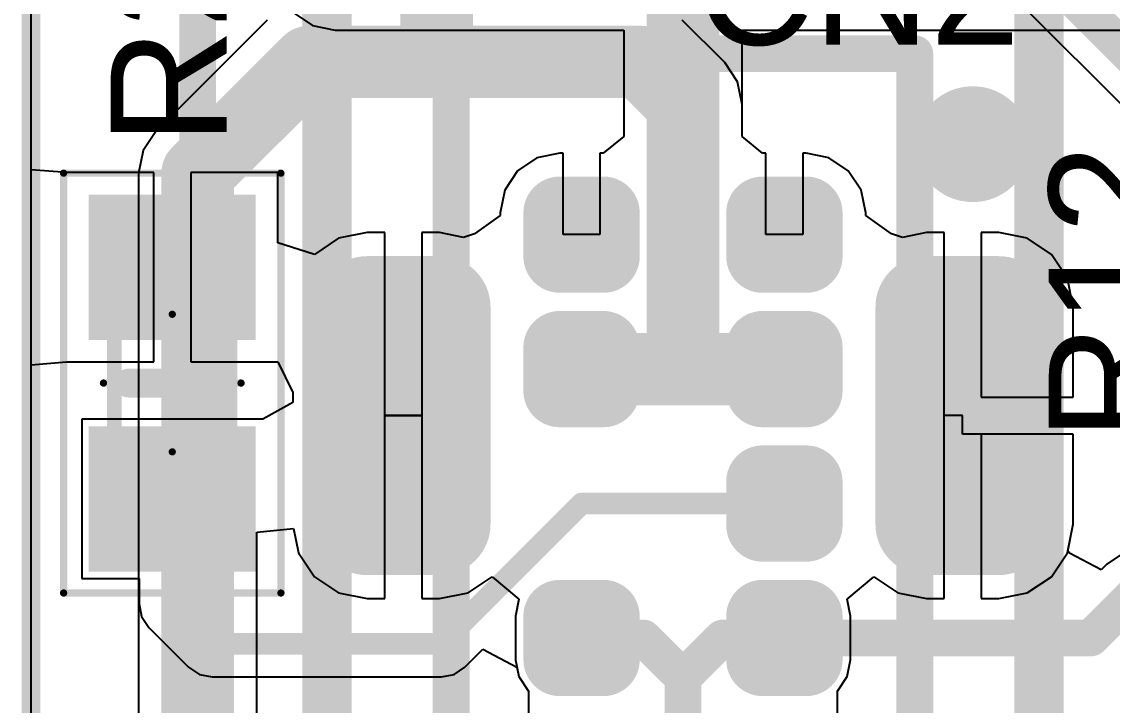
# Model space of a CAD drawing. Header units: inches. Extents: x -2.6 to 46, y -0.6 to 52.9.
# Drawn here: x -0.06 to 7.46, y 22.88 to 27.6 of the extents above; entities that cross this region are included whole.
import ezdxf

# ---------------------------------------------------------------- set-up
doc = ezdxf.new("R2010")
doc.units = ezdxf.units.IN
for name, color, linetype in [('Bottom Layer', 5, 'Continuous'), ('Bottom Solder', 6, 'Continuous'), ('Mechanical 1', 6, 'Continuous'), ('Mechanical 13', 56, 'Continuous'), ('Mechanical 15', 56, 'Continuous'), ('Multi-Layer', 9, 'Continuous'), ('Top Layer', 1, 'Continuous'), ('Top Overlay', 2, 'Continuous'), ('Top Paste', 8, 'Continuous'), ('Top Solder', 216, 'Continuous')]:
    doc.layers.add(name, color=color, linetype=linetype)
doc.styles.add('Arial', font='', dxfattribs={"height": 0.2})
doc.styles.get('Arial').set_extended_font_data('Arial')

msp = doc.modelspace()

# ---------------------------------------------------------------- hatches: boundary and pattern name
at = {"layer": 'Bottom Layer'}
h = msp.add_hatch(color=5, dxfattribs=at)
edge = h.paths.add_edge_path()
edge.add_arc((6.4999997, 26.74999984), 0.3999992, 0, 360)
h = msp.add_hatch(color=5, dxfattribs=at)
edge = h.paths.add_edge_path()
edge.add_arc((3.94999972, 26.27499444), 0.1499997, 0, 90)
edge.add_line((3.94999972, 26.42499414), (3.65000032, 26.42499414))
edge.add_arc((3.65000032, 26.27499444), 0.1499997, 90, 180)
edge.add_line((3.50000062, 26.27499444), (3.50000062, 25.97499504))
edge.add_arc((3.65000032, 25.97499504), 0.1499997, 180, 270)
edge.add_line((3.65000032, 25.82499534), (3.94999972, 25.82499534))
edge.add_arc((3.94999972, 25.97499504), 0.1499997, 270, 360)
edge.add_line((4.099999420000001, 25.97499504), (4.099999420000001, 26.27499444))
h = msp.add_hatch(color=5, dxfattribs=at)
edge = h.paths.add_edge_path()
edge.add_arc((5.0500026, 25.97500266), 0.1499997, 180, 270)
edge.add_line((5.0500026, 25.82500296), (5.350002, 25.82500296))
edge.add_arc((5.350002, 25.97500266), 0.1499997, 270, 360)
edge.add_line((5.5000017, 25.97500266), (5.5000017, 26.27500205999999))
edge.add_arc((5.350002, 26.27500205999999), 0.1499997, 0, 90)
edge.add_line((5.350002, 26.42500175999999), (5.0500026, 26.42500175999999))
edge.add_arc((5.0500026, 26.27500205999999), 0.1499997, 90, 180)
edge.add_line((4.9000029, 26.27500205999999), (4.9000029, 25.97500266))
h = msp.add_hatch(color=5, dxfattribs=at)
edge = h.paths.add_edge_path()
edge.add_arc((2.31999917, 24.12500128), 0.2499995, 180, 270)
edge.add_line((2.31999917, 23.87500178), (2.82000071, 23.87500178))
edge.add_arc((2.82000071, 24.12500128), 0.2499995, 270, 360)
edge.add_line((3.07000021, 24.12500128), (3.07000021, 25.62500336))
edge.add_arc((2.82000071, 25.62500336), 0.2499995, 0, 90)
edge.add_line((2.82000071, 25.87500286), (2.31999917, 25.87500286))
edge.add_arc((2.31999917, 25.62500336), 0.2499995, 90, 180)
edge.add_line((2.06999967, 25.62500336), (2.06999967, 24.12500128))
h = msp.add_hatch(color=5, dxfattribs=at)
edge = h.paths.add_edge_path()
edge.add_arc((6.18000161, 24.12500128), 0.2499995, 180, 270)
edge.add_line((6.18000161, 23.87500178), (6.680003149999999, 23.87500178))
edge.add_arc((6.680003149999999, 24.12500128), 0.2499995, 270, 360)
edge.add_line((6.93000265, 24.12500128), (6.93000265, 25.62500336))
edge.add_arc((6.680003149999999, 25.62500336), 0.2499995, 0, 90)
edge.add_line((6.680003149999999, 25.87500286), (6.18000161, 25.87500286))
edge.add_arc((6.18000161, 25.62500336), 0.2499995, 90, 180)
edge.add_line((5.930002109999999, 25.62500336), (5.930002109999999, 24.12500128))
h = msp.add_hatch(color=5, dxfattribs=at)
edge = h.paths.add_edge_path()
edge.add_arc((3.94999972, 25.34642378), 0.1499997, 0, 90)
edge.add_line((3.94999972, 25.49642348), (3.65000032, 25.49642348))
edge.add_arc((3.65000032, 25.34642378), 0.1499997, 90, 180)
edge.add_line((3.50000062, 25.34642378), (3.50000062, 25.04642438))
edge.add_arc((3.65000032, 25.04642438), 0.1499997, 180, 270)
edge.add_line((3.65000032, 24.89642468), (3.94999972, 24.89642468))
edge.add_arc((3.94999972, 25.04642438), 0.1499997, 270, 360)
edge.add_line((4.099999420000001, 25.04642438), (4.099999420000001, 25.34642378))
h = msp.add_hatch(color=5, dxfattribs=at)
edge = h.paths.add_edge_path()
edge.add_arc((5.0500026, 25.046432), 0.1499997, 180, 270)
edge.add_line((5.0500026, 24.8964323), (5.350002, 24.8964323))
edge.add_arc((5.350002, 25.046432), 0.1499997, 270, 360)
edge.add_line((5.5000017, 25.046432), (5.5000017, 25.3464314))
edge.add_arc((5.350002, 25.3464314), 0.1499997, 0, 90)
edge.add_line((5.350002, 25.4964311), (5.0500026, 25.4964311))
edge.add_arc((5.0500026, 25.3464314), 0.1499997, 90, 180)
edge.add_line((4.9000029, 25.3464314), (4.9000029, 25.046432))
h = msp.add_hatch(color=5, dxfattribs=at)
edge = h.paths.add_edge_path()
edge.add_arc((5.0500026, 24.11786134), 0.1499997, 180, 270)
edge.add_line((5.0500026, 23.96786164), (5.350002, 23.96786164))
edge.add_arc((5.350002, 24.11786134), 0.1499997, 270, 360)
edge.add_line((5.5000017, 24.11786134), (5.5000017, 24.41786074))
edge.add_arc((5.350002, 24.41786074), 0.1499997, 0, 90)
edge.add_line((5.350002, 24.56786044), (5.0500026, 24.56786044))
edge.add_arc((5.0500026, 24.41786074), 0.1499997, 90, 180)
edge.add_line((4.9000029, 24.41786074), (4.9000029, 24.11786134))
h = msp.add_hatch(color=5, dxfattribs=at)
edge = h.paths.add_edge_path()
edge.add_arc((3.94999972, 23.48928246), 0.1499997, 0, 90)
edge.add_line((3.94999972, 23.63928216), (3.65000032, 23.63928216))
edge.add_arc((3.65000032, 23.48928246), 0.1499997, 90, 180)
edge.add_line((3.50000062, 23.48928246), (3.50000062, 23.18928306))
edge.add_arc((3.65000032, 23.18928306), 0.1499997, 180, 270)
edge.add_line((3.65000032, 23.03928336), (3.94999972, 23.03928336))
edge.add_arc((3.94999972, 23.18928306), 0.1499997, 270, 360)
edge.add_line((4.099999420000001, 23.18928306), (4.099999420000001, 23.48928246))
h = msp.add_hatch(color=5, dxfattribs=at)
edge = h.paths.add_edge_path()
edge.add_arc((5.0500026, 23.18929068), 0.1499997, 180, 270)
edge.add_line((5.0500026, 23.03929098), (5.350002, 23.03929098))
edge.add_arc((5.350002, 23.18929068), 0.1499997, 270, 360)
edge.add_line((5.5000017, 23.18929068), (5.5000017, 23.48929008))
edge.add_arc((5.350002, 23.48929008), 0.1499997, 0, 90)
edge.add_line((5.350002, 23.63928978), (5.0500026, 23.63928978))
edge.add_arc((5.0500026, 23.48929008), 0.1499997, 90, 180)
edge.add_line((4.9000029, 23.48929008), (4.9000029, 23.18929068))
at = {"layer": 'Bottom Solder'}
h = msp.add_hatch(color=6, dxfattribs=at)
edge = h.paths.add_edge_path()
edge.add_arc((3.94999972, 26.27499444), 0.2515997, 0, 90)
edge.add_line((3.94999972, 26.52659414), (3.65000032, 26.52659414))
edge.add_arc((3.65000032, 26.27499444), 0.2515997, 90, 180)
edge.add_line((3.39840062, 26.27499444), (3.39840062, 25.97499504))
edge.add_arc((3.65000032, 25.97499504), 0.2515997, 180, 270)
edge.add_line((3.65000032, 25.72339534), (3.94999972, 25.72339534))
edge.add_arc((3.94999972, 25.97499504), 0.2515997, 270, 360)
edge.add_line((4.20159942, 25.97499504), (4.20159942, 26.27499444))
h = msp.add_hatch(color=6, dxfattribs=at)
edge = h.paths.add_edge_path()
edge.add_arc((5.0500026, 25.97500266), 0.2515997, 180, 270)
edge.add_line((5.0500026, 25.72340296), (5.350002, 25.72340296))
edge.add_arc((5.350002, 25.97500266), 0.2515997, 270, 360)
edge.add_line((5.6016017, 25.97500266), (5.6016017, 26.27500205999999))
edge.add_arc((5.350002, 26.27500205999999), 0.2515997, 0, 90)
edge.add_line((5.350002, 26.52660175999999), (5.0500026, 26.52660175999999))
edge.add_arc((5.0500026, 26.27500205999999), 0.2515997, 90, 180)
edge.add_line((4.7984029, 26.27500205999999), (4.7984029, 25.97500266))
h = msp.add_hatch(color=6, dxfattribs=at)
edge = h.paths.add_edge_path()
edge.add_arc((2.31999917, 24.12500128), 0.3515995, 180, 270)
edge.add_line((2.31999917, 23.77340178), (2.82000071, 23.77340178))
edge.add_arc((2.82000071, 24.12500128), 0.3515995, 270, 360)
edge.add_line((3.17160021, 24.12500128), (3.17160021, 25.62500336))
edge.add_arc((2.82000071, 25.62500336), 0.3515995, 0, 90)
edge.add_line((2.82000071, 25.97660286), (2.31999917, 25.97660286))
edge.add_arc((2.31999917, 25.62500336), 0.3515995, 90, 180)
edge.add_line((1.96839967, 25.62500336), (1.96839967, 24.12500128))
h = msp.add_hatch(color=6, dxfattribs=at)
edge = h.paths.add_edge_path()
edge.add_arc((6.18000161, 24.12500128), 0.3515995, 180, 270)
edge.add_line((6.18000161, 23.77340178), (6.680003149999999, 23.77340178))
edge.add_arc((6.680003149999999, 24.12500128), 0.3515995, 270, 360)
edge.add_line((7.031602649999999, 24.12500128), (7.031602649999999, 25.62500336))
edge.add_arc((6.680003149999999, 25.62500336), 0.3515995, 0, 90)
edge.add_line((6.680003149999999, 25.97660286), (6.18000161, 25.97660286))
edge.add_arc((6.18000161, 25.62500336), 0.3515995, 90, 180)
edge.add_line((5.82840211, 25.62500336), (5.82840211, 24.12500128))
h = msp.add_hatch(color=6, dxfattribs=at)
edge = h.paths.add_edge_path()
edge.add_arc((3.94999972, 25.34642378), 0.2515997, 0, 90)
edge.add_line((3.94999972, 25.59802348), (3.65000032, 25.59802348))
edge.add_arc((3.65000032, 25.34642378), 0.2515997, 90, 180)
edge.add_line((3.39840062, 25.34642378), (3.39840062, 25.04642438))
edge.add_arc((3.65000032, 25.04642438), 0.2515997, 180, 270)
edge.add_line((3.65000032, 24.79482468), (3.94999972, 24.79482468))
edge.add_arc((3.94999972, 25.04642438), 0.2515997, 270, 360)
edge.add_line((4.20159942, 25.04642438), (4.20159942, 25.34642378))
h = msp.add_hatch(color=6, dxfattribs=at)
edge = h.paths.add_edge_path()
edge.add_arc((5.0500026, 25.046432), 0.2515997, 180, 270)
edge.add_line((5.0500026, 24.7948323), (5.350002, 24.7948323))
edge.add_arc((5.350002, 25.046432), 0.2515997, 270, 360)
edge.add_line((5.6016017, 25.046432), (5.6016017, 25.3464314))
edge.add_arc((5.350002, 25.3464314), 0.2515997, 0, 90)
edge.add_line((5.350002, 25.5980311), (5.0500026, 25.5980311))
edge.add_arc((5.0500026, 25.3464314), 0.2515997, 90, 180)
edge.add_line((4.7984029, 25.3464314), (4.7984029, 25.046432))
h = msp.add_hatch(color=6, dxfattribs=at)
edge = h.paths.add_edge_path()
edge.add_arc((5.0500026, 24.11786134), 0.2515997, 180, 270)
edge.add_line((5.0500026, 23.86626164), (5.350002, 23.86626164))
edge.add_arc((5.350002, 24.11786134), 0.2515997, 270, 360)
edge.add_line((5.6016017, 24.11786134), (5.6016017, 24.41786074))
edge.add_arc((5.350002, 24.41786074), 0.2515997, 0, 90)
edge.add_line((5.350002, 24.66946044), (5.0500026, 24.66946044))
edge.add_arc((5.0500026, 24.41786074), 0.2515997, 90, 180)
edge.add_line((4.7984029, 24.41786074), (4.7984029, 24.11786134))
h = msp.add_hatch(color=6, dxfattribs=at)
edge = h.paths.add_edge_path()
edge.add_arc((3.94999972, 23.48928246), 0.2515997, 0, 90)
edge.add_line((3.94999972, 23.74088216), (3.65000032, 23.74088216))
edge.add_arc((3.65000032, 23.48928246), 0.2515997, 90, 180)
edge.add_line((3.39840062, 23.48928246), (3.39840062, 23.18928306))
edge.add_arc((3.65000032, 23.18928306), 0.2515997, 180, 270)
edge.add_line((3.65000032, 22.93768336), (3.94999972, 22.93768336))
edge.add_arc((3.94999972, 23.18928306), 0.2515997, 270, 360)
edge.add_line((4.20159942, 23.18928306), (4.20159942, 23.48928246))
h = msp.add_hatch(color=6, dxfattribs=at)
edge = h.paths.add_edge_path()
edge.add_arc((5.0500026, 23.18929068), 0.2515997, 180, 270)
edge.add_line((5.0500026, 22.93769098), (5.350002, 22.93769098))
edge.add_arc((5.350002, 23.18929068), 0.2515997, 270, 360)
edge.add_line((5.6016017, 23.18929068), (5.6016017, 23.48929008))
edge.add_arc((5.350002, 23.48929008), 0.2515997, 0, 90)
edge.add_line((5.350002, 23.74088978), (5.0500026, 23.74088978))
edge.add_arc((5.0500026, 23.48929008), 0.2515997, 90, 180)
edge.add_line((4.7984029, 23.48929008), (4.7984029, 23.18929068))
at = {"layer": 'Multi-Layer'}
h = msp.add_hatch(color=9, dxfattribs=at)
edge = h.paths.add_edge_path()
edge.add_arc((3.94999972, 26.27499444), 0.1499997, 0, 90)
edge.add_line((3.94999972, 26.42499414), (3.65000032, 26.42499414))
edge.add_arc((3.65000032, 26.27499444), 0.1499997, 90, 180)
edge.add_line((3.50000062, 26.27499444), (3.50000062, 25.97499504))
edge.add_arc((3.65000032, 25.97499504), 0.1499997, 180, 270)
edge.add_line((3.65000032, 25.82499534), (3.94999972, 25.82499534))
edge.add_arc((3.94999972, 25.97499504), 0.1499997, 270, 360)
edge.add_line((4.099999420000001, 25.97499504), (4.099999420000001, 26.27499444))
h = msp.add_hatch(color=9, dxfattribs=at)
edge = h.paths.add_edge_path()
edge.add_arc((5.0500026, 25.97500266), 0.1499997, 180, 270)
edge.add_line((5.0500026, 25.82500296), (5.350002, 25.82500296))
edge.add_arc((5.350002, 25.97500266), 0.1499997, 270, 360)
edge.add_line((5.5000017, 25.97500266), (5.5000017, 26.27500205999999))
edge.add_arc((5.350002, 26.27500205999999), 0.1499997, 0, 90)
edge.add_line((5.350002, 26.42500175999999), (5.0500026, 26.42500175999999))
edge.add_arc((5.0500026, 26.27500205999999), 0.1499997, 90, 180)
edge.add_line((4.9000029, 26.27500205999999), (4.9000029, 25.97500266))
h = msp.add_hatch(color=9, dxfattribs=at)
edge = h.paths.add_edge_path()
edge.add_arc((2.31999917, 24.12500128), 0.2499995, 180, 270)
edge.add_line((2.31999917, 23.87500178), (2.82000071, 23.87500178))
edge.add_arc((2.82000071, 24.12500128), 0.2499995, 270, 360)
edge.add_line((3.07000021, 24.12500128), (3.07000021, 25.62500336))
edge.add_arc((2.82000071, 25.62500336), 0.2499995, 0, 90)
edge.add_line((2.82000071, 25.87500286), (2.31999917, 25.87500286))
edge.add_arc((2.31999917, 25.62500336), 0.2499995, 90, 180)
edge.add_line((2.06999967, 25.62500336), (2.06999967, 24.12500128))
h = msp.add_hatch(color=9, dxfattribs=at)
edge = h.paths.add_edge_path()
edge.add_arc((6.18000161, 24.12500128), 0.2499995, 180, 270)
edge.add_line((6.18000161, 23.87500178), (6.680003149999999, 23.87500178))
edge.add_arc((6.680003149999999, 24.12500128), 0.2499995, 270, 360)
edge.add_line((6.93000265, 24.12500128), (6.93000265, 25.62500336))
edge.add_arc((6.680003149999999, 25.62500336), 0.2499995, 0, 90)
edge.add_line((6.680003149999999, 25.87500286), (6.18000161, 25.87500286))
edge.add_arc((6.18000161, 25.62500336), 0.2499995, 90, 180)
edge.add_line((5.930002109999999, 25.62500336), (5.930002109999999, 24.12500128))
h = msp.add_hatch(color=9, dxfattribs=at)
edge = h.paths.add_edge_path()
edge.add_arc((3.94999972, 25.34642378), 0.1499997, 0, 90)
edge.add_line((3.94999972, 25.49642348), (3.65000032, 25.49642348))
edge.add_arc((3.65000032, 25.34642378), 0.1499997, 90, 180)
edge.add_line((3.50000062, 25.34642378), (3.50000062, 25.04642438))
edge.add_arc((3.65000032, 25.04642438), 0.1499997, 180, 270)
edge.add_line((3.65000032, 24.89642468), (3.94999972, 24.89642468))
edge.add_arc((3.94999972, 25.04642438), 0.1499997, 270, 360)
edge.add_line((4.099999420000001, 25.04642438), (4.099999420000001, 25.34642378))
h = msp.add_hatch(color=9, dxfattribs=at)
edge = h.paths.add_edge_path()
edge.add_arc((5.0500026, 25.046432), 0.1499997, 180, 270)
edge.add_line((5.0500026, 24.8964323), (5.350002, 24.8964323))
edge.add_arc((5.350002, 25.046432), 0.1499997, 270, 360)
edge.add_line((5.5000017, 25.046432), (5.5000017, 25.3464314))
edge.add_arc((5.350002, 25.3464314), 0.1499997, 0, 90)
edge.add_line((5.350002, 25.4964311), (5.0500026, 25.4964311))
edge.add_arc((5.0500026, 25.3464314), 0.1499997, 90, 180)
edge.add_line((4.9000029, 25.3464314), (4.9000029, 25.046432))
h = msp.add_hatch(color=9, dxfattribs=at)
edge = h.paths.add_edge_path()
edge.add_arc((5.0500026, 24.11786134), 0.1499997, 180, 270)
edge.add_line((5.0500026, 23.96786164), (5.350002, 23.96786164))
edge.add_arc((5.350002, 24.11786134), 0.1499997, 270, 360)
edge.add_line((5.5000017, 24.11786134), (5.5000017, 24.41786074))
edge.add_arc((5.350002, 24.41786074), 0.1499997, 0, 90)
edge.add_line((5.350002, 24.56786044), (5.0500026, 24.56786044))
edge.add_arc((5.0500026, 24.41786074), 0.1499997, 90, 180)
edge.add_line((4.9000029, 24.41786074), (4.9000029, 24.11786134))
h = msp.add_hatch(color=9, dxfattribs=at)
edge = h.paths.add_edge_path()
edge.add_arc((3.94999972, 23.48928246), 0.1499997, 0, 90)
edge.add_line((3.94999972, 23.63928216), (3.65000032, 23.63928216))
edge.add_arc((3.65000032, 23.48928246), 0.1499997, 90, 180)
edge.add_line((3.50000062, 23.48928246), (3.50000062, 23.18928306))
edge.add_arc((3.65000032, 23.18928306), 0.1499997, 180, 270)
edge.add_line((3.65000032, 23.03928336), (3.94999972, 23.03928336))
edge.add_arc((3.94999972, 23.18928306), 0.1499997, 270, 360)
edge.add_line((4.099999420000001, 23.18928306), (4.099999420000001, 23.48928246))
h = msp.add_hatch(color=9, dxfattribs=at)
edge = h.paths.add_edge_path()
edge.add_arc((5.0500026, 23.18929068), 0.1499997, 180, 270)
edge.add_line((5.0500026, 23.03929098), (5.350002, 23.03929098))
edge.add_arc((5.350002, 23.18929068), 0.1499997, 270, 360)
edge.add_line((5.5000017, 23.18929068), (5.5000017, 23.48929008))
edge.add_arc((5.350002, 23.48929008), 0.1499997, 0, 90)
edge.add_line((5.350002, 23.63928978), (5.0500026, 23.63928978))
edge.add_arc((5.0500026, 23.48929008), 0.1499997, 90, 180)
edge.add_line((4.9000029, 23.48929008), (4.9000029, 23.18929068))
at = {"layer": 'Top Layer'}
h = msp.add_hatch(color=1, dxfattribs=at)
edge = h.paths.add_edge_path()
edge.add_arc((6.4999997, 26.74999984), 0.3999992, 0, 360)
h = msp.add_hatch(color=1, dxfattribs=at)
edge = h.paths.add_edge_path()
edge.add_arc((3.94999972, 26.27499444), 0.1499997, 0, 90)
edge.add_line((3.94999972, 26.42499414), (3.65000032, 26.42499414))
edge.add_arc((3.65000032, 26.27499444), 0.1499997, 90, 180)
edge.add_line((3.50000062, 26.27499444), (3.50000062, 25.97499504))
edge.add_arc((3.65000032, 25.97499504), 0.1499997, 180, 270)
edge.add_line((3.65000032, 25.82499534), (3.94999972, 25.82499534))
edge.add_arc((3.94999972, 25.97499504), 0.1499997, 270, 360)
edge.add_line((4.099999420000001, 25.97499504), (4.099999420000001, 26.27499444))
h = msp.add_hatch(color=1, dxfattribs=at)
edge = h.paths.add_edge_path()
edge.add_arc((5.0500026, 25.97500266), 0.1499997, 180, 270)
edge.add_line((5.0500026, 25.82500296), (5.350002, 25.82500296))
edge.add_arc((5.350002, 25.97500266), 0.1499997, 270, 360)
edge.add_line((5.5000017, 25.97500266), (5.5000017, 26.27500205999999))
edge.add_arc((5.350002, 26.27500205999999), 0.1499997, 0, 90)
edge.add_line((5.350002, 26.42500175999999), (5.0500026, 26.42500175999999))
edge.add_arc((5.0500026, 26.27500205999999), 0.1499997, 90, 180)
edge.add_line((4.9000029, 26.27500205999999), (4.9000029, 25.97500266))
for points in [[(0.499999, 26.29999947), (1.44999964, 26.29999947), (1.44999964, 25.49999853), (0.499999, 25.49999853)], [(1.44999964, 23.90000173), (0.4999989999999999, 23.90000173), (0.4999990000000001, 24.70000267), (1.44999964, 24.70000267)]]:
    msp.add_hatch(color=1, dxfattribs=at).paths.add_polyline_path(points)
h = msp.add_hatch(color=1, dxfattribs=at)
edge = h.paths.add_edge_path()
edge.add_arc((2.31999917, 24.12500128), 0.2499995, 180, 270)
edge.add_line((2.31999917, 23.87500178), (2.82000071, 23.87500178))
edge.add_arc((2.82000071, 24.12500128), 0.2499995, 270, 360)
edge.add_line((3.07000021, 24.12500128), (3.07000021, 25.62500336))
edge.add_arc((2.82000071, 25.62500336), 0.2499995, 0, 90)
edge.add_line((2.82000071, 25.87500286), (2.31999917, 25.87500286))
edge.add_arc((2.31999917, 25.62500336), 0.2499995, 90, 180)
edge.add_line((2.06999967, 25.62500336), (2.06999967, 24.12500128))
h = msp.add_hatch(color=1, dxfattribs=at)
edge = h.paths.add_edge_path()
edge.add_arc((6.18000161, 24.12500128), 0.2499995, 180, 270)
edge.add_line((6.18000161, 23.87500178), (6.680003149999999, 23.87500178))
edge.add_arc((6.680003149999999, 24.12500128), 0.2499995, 270, 360)
edge.add_line((6.93000265, 24.12500128), (6.93000265, 25.62500336))
edge.add_arc((6.680003149999999, 25.62500336), 0.2499995, 0, 90)
edge.add_line((6.680003149999999, 25.87500286), (6.18000161, 25.87500286))
edge.add_arc((6.18000161, 25.62500336), 0.2499995, 90, 180)
edge.add_line((5.930002109999999, 25.62500336), (5.930002109999999, 24.12500128))
h = msp.add_hatch(color=1, dxfattribs=at)
edge = h.paths.add_edge_path()
edge.add_arc((3.94999972, 25.34642378), 0.1499997, 0, 90)
edge.add_line((3.94999972, 25.49642348), (3.65000032, 25.49642348))
edge.add_arc((3.65000032, 25.34642378), 0.1499997, 90, 180)
edge.add_line((3.50000062, 25.34642378), (3.50000062, 25.04642438))
edge.add_arc((3.65000032, 25.04642438), 0.1499997, 180, 270)
edge.add_line((3.65000032, 24.89642468), (3.94999972, 24.89642468))
edge.add_arc((3.94999972, 25.04642438), 0.1499997, 270, 360)
edge.add_line((4.099999420000001, 25.04642438), (4.099999420000001, 25.34642378))
h = msp.add_hatch(color=1, dxfattribs=at)
edge = h.paths.add_edge_path()
edge.add_arc((5.0500026, 25.046432), 0.1499997, 180, 270)
edge.add_line((5.0500026, 24.8964323), (5.350002, 24.8964323))
edge.add_arc((5.350002, 25.046432), 0.1499997, 270, 360)
edge.add_line((5.5000017, 25.046432), (5.5000017, 25.3464314))
edge.add_arc((5.350002, 25.3464314), 0.1499997, 0, 90)
edge.add_line((5.350002, 25.4964311), (5.0500026, 25.4964311))
edge.add_arc((5.0500026, 25.3464314), 0.1499997, 90, 180)
edge.add_line((4.9000029, 25.3464314), (4.9000029, 25.046432))
h = msp.add_hatch(color=1, dxfattribs=at)
edge = h.paths.add_edge_path()
edge.add_arc((5.0500026, 24.11786134), 0.1499997, 180, 270)
edge.add_line((5.0500026, 23.96786164), (5.350002, 23.96786164))
edge.add_arc((5.350002, 24.11786134), 0.1499997, 270, 360)
edge.add_line((5.5000017, 24.11786134), (5.5000017, 24.41786074))
edge.add_arc((5.350002, 24.41786074), 0.1499997, 0, 90)
edge.add_line((5.350002, 24.56786044), (5.0500026, 24.56786044))
edge.add_arc((5.0500026, 24.41786074), 0.1499997, 90, 180)
edge.add_line((4.9000029, 24.41786074), (4.9000029, 24.11786134))
h = msp.add_hatch(color=1, dxfattribs=at)
edge = h.paths.add_edge_path()
edge.add_arc((3.94999972, 23.48928246), 0.1499997, 0, 90)
edge.add_line((3.94999972, 23.63928216), (3.65000032, 23.63928216))
edge.add_arc((3.65000032, 23.48928246), 0.1499997, 90, 180)
edge.add_line((3.50000062, 23.48928246), (3.50000062, 23.18928306))
edge.add_arc((3.65000032, 23.18928306), 0.1499997, 180, 270)
edge.add_line((3.65000032, 23.03928336), (3.94999972, 23.03928336))
edge.add_arc((3.94999972, 23.18928306), 0.1499997, 270, 360)
edge.add_line((4.099999420000001, 23.18928306), (4.099999420000001, 23.48928246))
h = msp.add_hatch(color=1, dxfattribs=at)
edge = h.paths.add_edge_path()
edge.add_arc((5.0500026, 23.18929068), 0.1499997, 180, 270)
edge.add_line((5.0500026, 23.03929098), (5.350002, 23.03929098))
edge.add_arc((5.350002, 23.18929068), 0.1499997, 270, 360)
edge.add_line((5.5000017, 23.18929068), (5.5000017, 23.48929008))
edge.add_arc((5.350002, 23.48929008), 0.1499997, 0, 90)
edge.add_line((5.350002, 23.63928978), (5.0500026, 23.63928978))
edge.add_arc((5.0500026, 23.48929008), 0.1499997, 90, 180)
edge.add_line((4.9000029, 23.48929008), (4.9000029, 23.18929068))
at = {"layer": 'Top Paste'}
for points in [[(0.499999, 26.29999947), (1.44999964, 26.29999947), (1.44999964, 25.49999853), (0.499999, 25.49999853)], [(1.44999964, 23.90000173), (0.4999989999999999, 23.90000173), (0.4999990000000001, 24.70000267), (1.44999964, 24.70000267)]]:
    msp.add_hatch(color=8, dxfattribs=at).paths.add_polyline_path(points)
at = {"layer": 'Top Solder'}
h = msp.add_hatch(color=216, dxfattribs=at)
edge = h.paths.add_edge_path()
edge.add_arc((3.94999972, 26.27499444), 0.2515997, 0, 90)
edge.add_line((3.94999972, 26.52659414), (3.65000032, 26.52659414))
edge.add_arc((3.65000032, 26.27499444), 0.2515997, 90, 180)
edge.add_line((3.39840062, 26.27499444), (3.39840062, 25.97499504))
edge.add_arc((3.65000032, 25.97499504), 0.2515997, 180, 270)
edge.add_line((3.65000032, 25.72339534), (3.94999972, 25.72339534))
edge.add_arc((3.94999972, 25.97499504), 0.2515997, 270, 360)
edge.add_line((4.20159942, 25.97499504), (4.20159942, 26.27499444))
h = msp.add_hatch(color=216, dxfattribs=at)
edge = h.paths.add_edge_path()
edge.add_arc((5.0500026, 25.97500266), 0.2515997, 180, 270)
edge.add_line((5.0500026, 25.72340296), (5.350002, 25.72340296))
edge.add_arc((5.350002, 25.97500266), 0.2515997, 270, 360)
edge.add_line((5.6016017, 25.97500266), (5.6016017, 26.27500205999999))
edge.add_arc((5.350002, 26.27500205999999), 0.2515997, 0, 90)
edge.add_line((5.350002, 26.52660175999999), (5.0500026, 26.52660175999999))
edge.add_arc((5.0500026, 26.27500205999999), 0.2515997, 90, 180)
edge.add_line((4.7984029, 26.27500205999999), (4.7984029, 25.97500266))
for points in [[(0.398399, 26.40159947), (1.55159964, 26.40159947), (1.55159964, 25.39839853), (0.398399, 25.39839853)], [(1.55159964, 23.79840173), (0.3983989999999999, 23.79840173), (0.3983990000000001, 24.80160267), (1.55159964, 24.80160267)]]:
    msp.add_hatch(color=216, dxfattribs=at).paths.add_polyline_path(points)
h = msp.add_hatch(color=216, dxfattribs=at)
edge = h.paths.add_edge_path()
edge.add_arc((2.31999917, 24.12500128), 0.3515995, 180, 270)
edge.add_line((2.31999917, 23.77340178), (2.82000071, 23.77340178))
edge.add_arc((2.82000071, 24.12500128), 0.3515995, 270, 360)
edge.add_line((3.17160021, 24.12500128), (3.17160021, 25.62500336))
edge.add_arc((2.82000071, 25.62500336), 0.3515995, 0, 90)
edge.add_line((2.82000071, 25.97660286), (2.31999917, 25.97660286))
edge.add_arc((2.31999917, 25.62500336), 0.3515995, 90, 180)
edge.add_line((1.96839967, 25.62500336), (1.96839967, 24.12500128))
h = msp.add_hatch(color=216, dxfattribs=at)
edge = h.paths.add_edge_path()
edge.add_arc((6.18000161, 24.12500128), 0.3515995, 180, 270)
edge.add_line((6.18000161, 23.77340178), (6.680003149999999, 23.77340178))
edge.add_arc((6.680003149999999, 24.12500128), 0.3515995, 270, 360)
edge.add_line((7.031602649999999, 24.12500128), (7.031602649999999, 25.62500336))
edge.add_arc((6.680003149999999, 25.62500336), 0.3515995, 0, 90)
edge.add_line((6.680003149999999, 25.97660286), (6.18000161, 25.97660286))
edge.add_arc((6.18000161, 25.62500336), 0.3515995, 90, 180)
edge.add_line((5.82840211, 25.62500336), (5.82840211, 24.12500128))
h = msp.add_hatch(color=216, dxfattribs=at)
edge = h.paths.add_edge_path()
edge.add_arc((3.94999972, 25.34642378), 0.2515997, 0, 90)
edge.add_line((3.94999972, 25.59802348), (3.65000032, 25.59802348))
edge.add_arc((3.65000032, 25.34642378), 0.2515997, 90, 180)
edge.add_line((3.39840062, 25.34642378), (3.39840062, 25.04642438))
edge.add_arc((3.65000032, 25.04642438), 0.2515997, 180, 270)
edge.add_line((3.65000032, 24.79482468), (3.94999972, 24.79482468))
edge.add_arc((3.94999972, 25.04642438), 0.2515997, 270, 360)
edge.add_line((4.20159942, 25.04642438), (4.20159942, 25.34642378))
h = msp.add_hatch(color=216, dxfattribs=at)
edge = h.paths.add_edge_path()
edge.add_arc((5.0500026, 25.046432), 0.2515997, 180, 270)
edge.add_line((5.0500026, 24.7948323), (5.350002, 24.7948323))
edge.add_arc((5.350002, 25.046432), 0.2515997, 270, 360)
edge.add_line((5.6016017, 25.046432), (5.6016017, 25.3464314))
edge.add_arc((5.350002, 25.3464314), 0.2515997, 0, 90)
edge.add_line((5.350002, 25.5980311), (5.0500026, 25.5980311))
edge.add_arc((5.0500026, 25.3464314), 0.2515997, 90, 180)
edge.add_line((4.7984029, 25.3464314), (4.7984029, 25.046432))
h = msp.add_hatch(color=216, dxfattribs=at)
edge = h.paths.add_edge_path()
edge.add_arc((5.0500026, 24.11786134), 0.2515997, 180, 270)
edge.add_line((5.0500026, 23.86626164), (5.350002, 23.86626164))
edge.add_arc((5.350002, 24.11786134), 0.2515997, 270, 360)
edge.add_line((5.6016017, 24.11786134), (5.6016017, 24.41786074))
edge.add_arc((5.350002, 24.41786074), 0.2515997, 0, 90)
edge.add_line((5.350002, 24.66946044), (5.0500026, 24.66946044))
edge.add_arc((5.0500026, 24.41786074), 0.2515997, 90, 180)
edge.add_line((4.7984029, 24.41786074), (4.7984029, 24.11786134))
h = msp.add_hatch(color=216, dxfattribs=at)
edge = h.paths.add_edge_path()
edge.add_arc((3.94999972, 23.48928246), 0.2515997, 0, 90)
edge.add_line((3.94999972, 23.74088216), (3.65000032, 23.74088216))
edge.add_arc((3.65000032, 23.48928246), 0.2515997, 90, 180)
edge.add_line((3.39840062, 23.48928246), (3.39840062, 23.18928306))
edge.add_arc((3.65000032, 23.18928306), 0.2515997, 180, 270)
edge.add_line((3.65000032, 22.93768336), (3.94999972, 22.93768336))
edge.add_arc((3.94999972, 23.18928306), 0.2515997, 270, 360)
edge.add_line((4.20159942, 23.18928306), (4.20159942, 23.48928246))
h = msp.add_hatch(color=216, dxfattribs=at)
edge = h.paths.add_edge_path()
edge.add_arc((5.0500026, 23.18929068), 0.2515997, 180, 270)
edge.add_line((5.0500026, 22.93769098), (5.350002, 22.93769098))
edge.add_arc((5.350002, 23.18929068), 0.2515997, 270, 360)
edge.add_line((5.6016017, 23.18929068), (5.6016017, 23.48929008))
edge.add_arc((5.350002, 23.48929008), 0.2515997, 0, 90)
edge.add_line((5.350002, 23.74088978), (5.0500026, 23.74088978))
edge.add_arc((5.0500026, 23.48929008), 0.2515997, 90, 180)
edge.add_line((4.7984029, 23.48929008), (4.7984029, 23.18929068))

# ---------------------------------------------------------------- linework, layer by layer
at = {"layer": 'Bottom Layer'}
for p, q in [((0, 16.61918698), (0, 37.21334187999999)), ((5.53301662, 29.01757214), (8.19257188, 26.35801942)), ((1.62951414, 27.6062821), (0.8616162599999999, 26.83838422)), ((4.788377519999999, 27.31339216), (4.495490119999999, 27.6062821)), ((4.78838514, 27.31338708), (4.788377519999999, 27.31339216)), ((4.876792379999999, 27.18107594), (4.78838514, 27.31338708)), ((4.90783626, 27.0250031), (4.876792379999999, 27.18107594)), ((4.90783626, 26.80358876), (4.90783626, 27.0250031)), ((0.8616162599999999, 26.83838422), (0.77320902, 26.70607308)), ((5.05000514, 26.6869164), (4.90783626, 26.80358876)), ((0.77320902, 26.70607308), (0.7421625999999999, 26.55000024)), ((5.07299468, 26.6869164), (5.05000514, 26.6869164)), ((5.07299468, 26.12499982), (5.07299468, 26.6869164)), ((5.350002, 26.6869164), (5.326994679999999, 26.6869164)), ((5.326994679999999, 26.6869164), (5.326994679999999, 26.12499982)), ((5.5076344, 26.6555601), (5.350002, 26.6869164)), ((5.641268879999999, 26.56626894), (5.5076344, 26.6555601)), ((0.7421625999999999, 26.55000024), (0.74216514, 26.54998754)), ((0.74216514, 26.54998754), (0.74216514, 19.3500121)), ((5.730560039999999, 26.43263446), (5.641268879999999, 26.56626894)), ((5.76191634, 26.27500205999999), (5.730560039999999, 26.43263446)), ((5.76191634, 26.25728556), (5.76191634, 26.27500205999999)), ((5.93873844, 26.13149968), (5.76191634, 26.25728556)), ((5.326994679999999, 26.12499982), (5.07299468, 26.12499982)), ((6.01591888, 26.10623684), (5.93873844, 26.13149968)), ((6.18000288, 26.13887584), (6.01591888, 26.10623684)), ((6.30299984, 26.13887584), (6.18000288, 26.13887584)), ((6.30299984, 24.87500486), (6.30299984, 26.13887584)), ((6.68000188, 26.13887584), (6.556999839999999, 26.13887584)), ((6.556999839999999, 26.13887584), (6.556999839999999, 25.00200486)), ((6.876651219999999, 26.09975984), (6.68000188, 26.13887584)), ((7.043364119999999, 25.9883656), (6.876651219999999, 26.09975984)), ((7.154758359999999, 25.8216527), (7.043364119999999, 25.9883656)), ((7.19387436, 25.62500336), (7.154758359999999, 25.8216527)), ((7.19387436, 25.00200486), (7.19387436, 25.62500336)), ((6.556999839999999, 25.00200486), (7.19387436, 25.00200486)), ((2.44300248, 23.6111288), (2.44300248, 24.87499978)), ((2.44300248, 24.87499978), (2.69700248, 24.87499978)), ((2.69700248, 24.87499978), (2.69700248, 23.6111288)), ((6.30299984, 23.6111288), (6.30299984, 24.87500486)), ((7.19387436, 24.74800486), (6.556999839999999, 24.74800486)), ((6.556999839999999, 24.74800486), (6.556999839999999, 23.6111288)), ((7.19387436, 24.12500128), (7.19387436, 24.74800486)), ((1.55783534, 24.07129044), (1.81183534, 24.0963069)), ((1.81183534, 24.0963069), (1.84524396, 23.92835194)), ((7.154758359999999, 23.92835194), (7.19387436, 24.12500128)), ((1.55783534, 21.67871204), (1.55783534, 24.07129044)), ((1.84524396, 23.92835194), (1.9566382, 23.76163904)), ((7.043364119999999, 23.76163904), (7.154758359999999, 23.92835194)), ((1.9566382, 23.76163904), (2.1233511, 23.6502448)), ((3.01664878, 23.6502448), (3.18335914, 23.76163904)), ((3.18335914, 23.76163904), (3.36740754, 23.60633328)), ((5.63259478, 23.6063409), (5.81664318, 23.76163904)), ((5.81664318, 23.76163904), (5.98335354, 23.6502448)), ((6.876651219999999, 23.6502448), (7.043364119999999, 23.76163904)), ((2.1233511, 23.6502448), (2.32000044, 23.6111288)), ((2.81999944, 23.6111288), (3.01664878, 23.6502448)), ((5.98335354, 23.6502448), (6.18000288, 23.6111288)), ((6.68000188, 23.6111288), (6.876651219999999, 23.6502448)), ((2.32000044, 23.6111288), (2.44300248, 23.6111288)), ((2.69700248, 23.6111288), (2.81999944, 23.6111288)), ((3.36740754, 23.60633328), (3.34412336, 23.48928246)), ((5.65587896, 23.48929008), (5.63259478, 23.6063409)), ((6.18000288, 23.6111288), (6.30299984, 23.6111288)), ((6.556999839999999, 23.6111288), (6.68000188, 23.6111288)), ((3.34412336, 23.48928246), (3.34412336, 23.18928306)), ((5.65587896, 23.18929068), (5.65587896, 23.48929008)), ((3.34412336, 23.18928306), (3.36740754, 23.0722297)), ((5.63259478, 23.07223732), (5.65587896, 23.18929068)), ((3.36740754, 23.0722297), (3.433711699999999, 22.97299444)), ((5.566290619999999, 22.9730046), (5.63259478, 23.07223732)), ((3.433711699999999, 22.97299444), (3.433711699999999, 22.77699788)), ((5.566290619999999, 22.77700804), (5.566290619999999, 22.9730046))]:
    msp.add_line(p, q, dxfattribs=at)
for points in [[(2.79999948, 27.3405854, 0.499999, 0.499999, 0), (2.79999948, 31.6500002, 0.499999, 0.499999, 0)], [(5.65000394, 29.29999982, 0.254, 0.254, 0), (8.474999559999999, 26.4750042, 0.254, 0.254, 0)], [(1.15000024, 26.55000024, 0.499999, 0.499999, 0), (1.91789812, 27.31789812, 0.499999, 0.499999, 0)], [(1.91789812, 27.31789812, 0.499999, 0.499999, 0), (4.20710614, 27.31789812, 0.499999, 0.499999, 0)], [(4.20710614, 27.31789812, 0.499999, 0.499999, 0), (4.50000116, 27.0250031, 0.499999, 0.499999, 0)], [(4.50000116, 25.19642662, 0.499999, 0.499999, 0), (4.50000116, 27.0250031, 0.499999, 0.499999, 0)], [(1.15000024, 19.3499994, 0.499999, 0.499999, 0), (1.15000024, 26.55000024, 0.499999, 0.499999, 0)], [(3.80000002, 25.19642408, 0.499999, 0.499999, 0), (3.80000256, 25.19642662, 0.499999, 0.499999, 0)], [(3.80000256, 25.19642662, 0.499999, 0.499999, 0), (4.50000116, 25.19642662, 0.499999, 0.499999, 0)], [(4.50000116, 25.19642662, 0.499999, 0.499999, 0), (5.199997219999999, 25.19642662, 0.499999, 0.499999, 0)], [(5.199997219999999, 25.19642662, 0.499999, 0.499999, 0), (5.2000023, 25.1964317, 0.499999, 0.499999, 0)], [(4.50000116, 23.06550124, 0.254, 0.254, 0), (4.773790299999999, 23.33929038, 0.254, 0.254, 0)], [(4.773790299999999, 23.33929038, 0.254, 0.254, 0), (5.2000023, 23.33929038, 0.254, 0.254, 0)], [(4.50000116, 22.68451648, 0.254, 0.254, 0), (4.50000116, 23.06550124, 0.254, 0.254, 0)]]:
    msp.add_lwpolyline(points, format="xyseb", dxfattribs=at)
for points in [[(1.79289964, 27.31789812, 0.2499995, 0.2499995, 1), (2.0428966, 27.31789812, 0.2499995, 0.2499995, 1)], [(1.79289964, 27.31789812, 0.2499995, 0.2499995, 1), (2.0428966, 27.31789812, 0.2499995, 0.2499995, 1)], [(2.675001, 27.3405854, 0.2499995, 0.2499995, 1), (2.92499796, 27.3405854, 0.2499995, 0.2499995, 1)], [(4.082107659999999, 27.31789812, 0.2499995, 0.2499995, 1), (4.33210462, 27.31789812, 0.2499995, 0.2499995, 1)], [(4.082107659999999, 27.31789812, 0.2499995, 0.2499995, 1), (4.33210462, 27.31789812, 0.2499995, 0.2499995, 1)], [(4.37500268, 27.0250031, 0.2499995, 0.2499995, 1), (4.62499964, 27.0250031, 0.2499995, 0.2499995, 1)], [(4.37500268, 27.0250031, 0.2499995, 0.2499995, 1), (4.62499964, 27.0250031, 0.2499995, 0.2499995, 1)], [(1.02500176, 26.55000024, 0.2499995, 0.2499995, 1), (1.27499872, 26.55000024, 0.2499995, 0.2499995, 1)], [(1.02500176, 26.55000024, 0.2499995, 0.2499995, 1), (1.27499872, 26.55000024, 0.2499995, 0.2499995, 1)], [(3.67500154, 25.19642408, 0.2499995, 0.2499995, 1), (3.9249985, 25.19642408, 0.2499995, 0.2499995, 1)], [(3.67500408, 25.19642662, 0.2499995, 0.2499995, 1), (3.925001039999999, 25.19642662, 0.2499995, 0.2499995, 1)], [(3.67500408, 25.19642662, 0.2499995, 0.2499995, 1), (3.925001039999999, 25.19642662, 0.2499995, 0.2499995, 1)], [(4.37500268, 25.19642662, 0.2499995, 0.2499995, 1), (4.62499964, 25.19642662, 0.2499995, 0.2499995, 1)], [(4.37500268, 25.19642662, 0.2499995, 0.2499995, 1), (4.62499964, 25.19642662, 0.2499995, 0.2499995, 1)], [(4.37500268, 25.19642662, 0.2499995, 0.2499995, 1), (4.62499964, 25.19642662, 0.2499995, 0.2499995, 1)], [(5.07499874, 25.19642662, 0.2499995, 0.2499995, 1), (5.3249957, 25.19642662, 0.2499995, 0.2499995, 1)], [(5.07499874, 25.19642662, 0.2499995, 0.2499995, 1), (5.3249957, 25.19642662, 0.2499995, 0.2499995, 1)], [(5.075003819999999, 25.1964317, 0.2499995, 0.2499995, 1), (5.32500078, 25.1964317, 0.2499995, 0.2499995, 1)], [(4.7102903, 23.33929038, 0.127, 0.127, 1), (4.837290299999999, 23.33929038, 0.127, 0.127, 1)], [(4.7102903, 23.33929038, 0.127, 0.127, 1), (4.837290299999999, 23.33929038, 0.127, 0.127, 1)], [(5.1365023, 23.33929038, 0.127, 0.127, 1), (5.2635023, 23.33929038, 0.127, 0.127, 1)], [(4.43650116, 23.06550124, 0.127, 0.127, 1), (4.56350116, 23.06550124, 0.127, 0.127, 1)], [(4.43650116, 23.06550124, 0.127, 0.127, 1), (4.56350116, 23.06550124, 0.127, 0.127, 1)]]:
    msp.add_lwpolyline(points, format="xyseb", close=True, dxfattribs=at)
at = {"layer": 'Mechanical 1'}
msp.add_lwpolyline([(0, 0, 0.127, 0.127, 0), (0, 49.99999905999999, 0.127, 0.127, 0)], format="xyseb", dxfattribs=at)
at = {"layer": 'Mechanical 13'}
for points in [[(1.15000024, 9.40500024, 0.254, 0.254, 0), (1.15000024, 49.79100024, 0.254, 0.254, 0)], [(2.89999928, 18.37500262, 0.254, 0.254, 0), (2.89999928, 27.3750024, 0.254, 0.254, 0)], [(2.89999928, 27.3750024, 0.254, 0.254, 0), (6.100000499999999, 27.3750024, 0.254, 0.254, 0)], [(6.100000499999999, 18.37500262, 0.254, 0.254, 0), (6.100000499999999, 27.3750024, 0.254, 0.254, 0)], [(0.57500012, 24.29999966, 0.0999998, 0.0999998, 0), (0.57500012, 25.90000154, 0.0999998, 0.0999998, 0)], [(0.5751957, 25.90005234, 0.0999998, 0.0999998, 0), (1.37534904, 25.90005234, 0.0999998, 0.0999998, 0)], [(1.37499852, 24.29999966, 0.0999998, 0.0999998, 0), (1.37499852, 25.90000154, 0.0999998, 0.0999998, 0)], [(0.57500012, 24.29999966, 0.0999998, 0.0999998, 0), (1.37499852, 24.29999966, 0.0999998, 0.0999998, 0)]]:
    msp.add_lwpolyline(points, format="xyseb", dxfattribs=at)
for points in [[(2.83649928, 27.3750024, 0.127, 0.127, 1), (2.96349928, 27.3750024, 0.127, 0.127, 1)], [(2.83649928, 27.3750024, 0.127, 0.127, 1), (2.96349928, 27.3750024, 0.127, 0.127, 1)], [(6.0365005, 27.3750024, 0.127, 0.127, 1), (6.1635005, 27.3750024, 0.127, 0.127, 1)], [(6.0365005, 27.3750024, 0.127, 0.127, 1), (6.1635005, 27.3750024, 0.127, 0.127, 1)], [(0.55000144, 25.90000154, 0.0499999, 0.0499999, 1), (0.5999987999999999, 25.90000154, 0.0499999, 0.0499999, 1)], [(0.55019702, 25.90005234, 0.0499999, 0.0499999, 1), (0.6001943799999999, 25.90005234, 0.0499999, 0.0499999, 1)], [(1.34999984, 25.90000154, 0.0499999, 0.0499999, 1), (1.3999972, 25.90000154, 0.0499999, 0.0499999, 1)], [(1.35035036, 25.90005234, 0.0499999, 0.0499999, 1), (1.40034772, 25.90005234, 0.0499999, 0.0499999, 1)], [(0.55000144, 24.29999966, 0.0499999, 0.0499999, 1), (0.5999987999999999, 24.29999966, 0.0499999, 0.0499999, 1)], [(0.55000144, 24.29999966, 0.0499999, 0.0499999, 1), (0.5999987999999999, 24.29999966, 0.0499999, 0.0499999, 1)], [(1.34999984, 24.29999966, 0.0499999, 0.0499999, 1), (1.3999972, 24.29999966, 0.0499999, 0.0499999, 1)], [(1.34999984, 24.29999966, 0.0499999, 0.0499999, 1), (1.3999972, 24.29999966, 0.0499999, 0.0499999, 1)]]:
    msp.add_lwpolyline(points, format="xyseb", close=True, dxfattribs=at)
at = {"layer": 'Mechanical 15'}
for points in [[(2.08700116, 17.41400124, 0.254, 0.254, 0), (2.08700116, 28.33600124, 0.254, 0.254, 0)], [(6.913001159999999, 17.41400124, 0.254, 0.254, 0), (6.913001159999999, 28.33600124, 0.254, 0.254, 0)], [(0.22500082, 26.55000024, 0.0499999, 0.0499999, 0), (1.72499782, 26.55000024, 0.0499999, 0.0499999, 0)], [(0.22500082, 23.65000096, 0.0499999, 0.0499999, 0), (0.22500082, 26.55000024, 0.0499999, 0.0499999, 0)], [(1.72499782, 23.65000096, 0.0499999, 0.0499999, 0), (1.72499782, 26.55000024, 0.0499999, 0.0499999, 0)], [(0.9749993199999999, 24.62499774, 0.0499999, 0.0499999, 0), (0.9749993199999999, 25.57499838, 0.0499999, 0.0499999, 0)], [(0.499999, 25.09999806, 0.0499999, 0.0499999, 0), (1.4499971, 25.09999806, 0.0499999, 0.0499999, 0)], [(0.22500082, 23.65000096, 0.0499999, 0.0499999, 0), (1.72499782, 23.65000096, 0.0499999, 0.0499999, 0)]]:
    msp.add_lwpolyline(points, format="xyseb", dxfattribs=at)
for points in [[(0.21250148, 26.55000024, 0.02499868, 0.02499868, 1), (0.23750016, 26.55000024, 0.02499868, 0.02499868, 1)], [(0.21250148, 26.55000024, 0.02499868, 0.02499868, 1), (0.23750016, 26.55000024, 0.02499868, 0.02499868, 1)], [(1.71249848, 26.55000024, 0.02499868, 0.02499868, 1), (1.73749716, 26.55000024, 0.02499868, 0.02499868, 1)], [(1.71249848, 26.55000024, 0.02499868, 0.02499868, 1), (1.73749716, 26.55000024, 0.02499868, 0.02499868, 1)], [(0.96249998, 25.57499838, 0.02499868, 0.02499868, 1), (0.98749866, 25.57499838, 0.02499868, 0.02499868, 1)], [(0.4874996599999999, 25.09999806, 0.02499868, 0.02499868, 1), (0.5124983399999999, 25.09999806, 0.02499868, 0.02499868, 1)], [(1.43749776, 25.09999806, 0.02499868, 0.02499868, 1), (1.46249644, 25.09999806, 0.02499868, 0.02499868, 1)], [(0.96249998, 24.62499774, 0.02499868, 0.02499868, 1), (0.98749866, 24.62499774, 0.02499868, 0.02499868, 1)], [(0.21250148, 23.65000096, 0.02499868, 0.02499868, 1), (0.23750016, 23.65000096, 0.02499868, 0.02499868, 1)], [(0.21250148, 23.65000096, 0.02499868, 0.02499868, 1), (0.23750016, 23.65000096, 0.02499868, 0.02499868, 1)], [(1.71249848, 23.65000096, 0.02499868, 0.02499868, 1), (1.73749716, 23.65000096, 0.02499868, 0.02499868, 1)], [(1.71249848, 23.65000096, 0.02499868, 0.02499868, 1), (1.73749716, 23.65000096, 0.02499868, 0.02499868, 1)]]:
    msp.add_lwpolyline(points, format="xyseb", close=True, dxfattribs=at)
at = {"layer": 'Top Layer'}
for p, q in [((0, 26.5733149), (0, 49.99999905999999)), ((1.808734, 27.6587331), (1.94236848, 27.56944194)), ((1.94236848, 27.56944194), (2.10000088, 27.53808564)), ((2.10000088, 27.53808564), (4.09216352, 27.53808564)), ((4.09216352, 27.53808564), (4.09216352, 26.80358114)), ((4.907833719999999, 26.8035913), (4.907833719999999, 27.53808564)), ((4.907833719999999, 27.53808564), (7.825000859999999, 27.53808564)), ((4.09216352, 26.80358114), (3.94999718, 26.68690878)), ((5.05000514, 26.6869164), (4.907833719999999, 26.8035913)), ((3.49236792, 26.65555248), (3.35873344, 26.56626132)), ((3.65000032, 26.68690878), (3.49236792, 26.65555248)), ((3.673000019999999, 26.68690878), (3.65000032, 26.68690878)), ((3.673000019999999, 26.12499982), (3.673000019999999, 26.68690878)), ((3.94999718, 26.68690878), (3.92700002, 26.68690878)), ((3.92700002, 26.68690878), (3.92700002, 26.12499982)), ((5.07299468, 26.6869164), (5.05000514, 26.6869164)), ((5.07299468, 26.12499982), (5.07299468, 26.6869164)), ((5.350002, 26.6869164), (5.326994679999999, 26.6869164)), ((5.326994679999999, 26.6869164), (5.326994679999999, 26.12499982)), ((5.5076344, 26.6555601), (5.350002, 26.6869164)), ((5.641268879999999, 26.56626894), (5.5076344, 26.6555601)), ((0.245999, 26.55400074), (0, 26.5733149)), ((0.25400254, 26.5539982), (0.245999, 26.55400074)), ((0.84799932, 26.5539982), (0.25400254, 26.5539982)), ((0.84799932, 25.899999), (0.84799932, 26.5539982)), ((1.70399964, 26.5539982), (1.10199932, 26.5539982)), ((1.10199932, 26.5539982), (1.10199932, 25.899999)), ((1.70399964, 26.06745612), (1.70399964, 26.5539982)), ((3.35873344, 26.56626132), (3.26944228, 26.43262684)), ((5.730560039999999, 26.43263446), (5.641268879999999, 26.56626894)), ((3.26944228, 26.43262684), (3.23808598, 26.27499444)), ((5.76191634, 26.27500205999999), (5.730560039999999, 26.43263446)), ((3.23808598, 26.27499444), (3.23808598, 26.25728556)), ((5.76191634, 26.25728556), (5.76191634, 26.27500205999999)), ((3.23808598, 26.25728556), (3.06126388, 26.13149968)), ((5.93873844, 26.13149968), (5.76191634, 26.25728556)), ((2.32000044, 26.13887584), (2.1233511, 26.09975984)), ((2.44300248, 26.13887584), (2.32000044, 26.13887584)), ((2.44300248, 24.87499978), (2.44300248, 26.13887584)), ((2.81999944, 26.13887584), (2.69700248, 26.13887584)), ((2.69700248, 26.13887584), (2.69700248, 24.87499978)), ((2.98408344, 26.10623684), (2.81999944, 26.13887584)), ((3.06126388, 26.13149968), (2.98408344, 26.10623684)), ((3.92700002, 26.12499982), (3.673000019999999, 26.12499982)), ((5.326994679999999, 26.12499982), (5.07299468, 26.12499982)), ((6.01591888, 26.10623684), (5.93873844, 26.13149968)), ((6.18000288, 26.13887584), (6.01591888, 26.10623684)), ((6.30299984, 26.13887584), (6.18000288, 26.13887584)), ((6.30299984, 24.87500486), (6.30299984, 26.13887584)), ((6.68000188, 26.13887584), (6.556999839999999, 26.13887584)), ((6.556999839999999, 26.13887584), (6.556999839999999, 25.00200486)), ((6.876651219999999, 26.09975984), (6.68000188, 26.13887584)), ((1.95664074, 25.9883656), (1.70399964, 26.06745612)), ((2.1233511, 26.09975984), (1.95664074, 25.9883656)), ((7.043364119999999, 25.9883656), (6.876651219999999, 26.09975984)), ((7.154758359999999, 25.8216527), (7.043364119999999, 25.9883656)), ((0.84799932, 25.2459998), (0.84799932, 25.899999)), ((1.10199932, 25.899999), (1.10199932, 25.2459998)), ((7.19387436, 25.62500336), (7.154758359999999, 25.8216527)), ((7.19387436, 25.00200486), (7.19387436, 25.62500336)), ((0, 25.2266831), (0.245999, 25.24599726)), ((0, 20.52331684), (0, 25.2266831)), ((0.245999, 25.24599726), (0.25400254, 25.2459998)), ((0.25400254, 25.2459998), (0.84799932, 25.2459998)), ((1.10199932, 25.2459998), (1.55212542, 25.2459998)), ((1.55212542, 25.2459998), (1.7039971, 25.24599726)), ((1.7039971, 25.24599726), (1.80612796, 25.03430096)), ((1.80612796, 25.03430096), (1.80612796, 24.96557364)), ((6.556999839999999, 25.00200486), (7.19387436, 25.00200486)), ((1.80612796, 24.96557364), (1.5999968, 24.8500011)), ((1.5999968, 24.8500011), (0.3499993, 24.8500011)), ((0.3499993, 24.8500011), (0.3499993, 23.7500033)), ((2.69700248, 24.87499978), (2.44300248, 24.87499978)), ((6.429999839999999, 24.87500486), (6.30299984, 24.87500486)), ((6.429999839999999, 24.74800486), (6.429999839999999, 24.87500486)), ((7.19387436, 24.74800486), (6.429999839999999, 24.74800486)), ((7.19387436, 24.12500128), (7.19387436, 24.74800486)), ((7.1572501, 23.94087414), (7.19387436, 24.12500128)), ((7.168100979999999, 23.92482642), (7.1572501, 23.94087414)), ((7.38571802, 23.81013018), (7.168100979999999, 23.92482642)), ((7.516921719999999, 23.91093008), (7.42529376, 23.84970846)), ((7.42528868, 23.84970084), (7.38571802, 23.81013018)), ((7.42529376, 23.84970846), (7.42528868, 23.84970084)), ((0.3499993, 23.7500033), (0.7457617799999999, 23.7500033)), ((0.7457617799999999, 23.7500033), (0.7457617799999999, 23.57478902)), ((0.7457617799999999, 23.57478902), (0.76322428, 23.486999)), ((0.76322428, 23.486999), (0.8129523999999999, 23.41257446)), ((0.8129523999999999, 23.41257446), (1.08795312, 23.13757374)), ((2.99452284, 23.13757374), (3.11941718, 23.26246808)), ((3.11941718, 23.26246808), (3.3542986, 23.13813762)), ((1.08795312, 23.13757374), (1.16237766, 23.08784562)), ((2.9200983, 23.08784562), (2.99452284, 23.13757374)), ((3.3542986, 23.13813762), (3.36740754, 23.0722297)), ((1.16237766, 23.08784562), (1.25016768, 23.07038312)), ((1.25016768, 23.07038312), (2.83230828, 23.07038312)), ((2.83230828, 23.07038312), (2.9200983, 23.08784562)), ((3.36740754, 23.0722297), (3.433711699999999, 22.97299444)), ((3.433711699999999, 22.97299444), (3.433711699999999, 22.77699788))]:
    msp.add_line(p, q, dxfattribs=at)
for points in [[(4.49999862, 25.19642662, 0.499999, 0.499999, 0), (4.49999862, 27.94999744, 0.499999, 0.499999, 0)], [(3.80000256, 25.19642662, 0.499999, 0.499999, 0), (4.49999862, 25.19642662, 0.499999, 0.499999, 0)], [(4.49999862, 25.19642662, 0.499999, 0.499999, 0), (5.199997219999999, 25.19642662, 0.499999, 0.499999, 0)], [(3.80000002, 25.19642408, 0.254, 0.254, 0), (3.80000256, 25.19642662, 0.254, 0.254, 0)], [(5.199997219999999, 25.19642662, 0.254, 0.254, 0), (5.2000023, 25.1964317, 0.254, 0.254, 0)], [(0.9751669599999999, 23.57478902, 0.1499997, 0.1499997, 0), (0.9751669599999999, 24.29979138, 0.1499997, 0.1499997, 0)], [(2.83230828, 23.2997883, 0.1499997, 0.1499997, 0), (3.80038102, 24.26786104, 0.1499997, 0.1499997, 0)], [(3.80038102, 24.26786104, 0.1499997, 0.1499997, 0), (5.2000023, 24.26786104, 0.1499997, 0.1499997, 0)], [(7.31429068, 23.33929038, 0.254, 0.254, 0), (7.625001259999999, 23.65000096, 0.254, 0.254, 0)], [(0.9751669599999999, 23.57478902, 0.1499997, 0.1499997, 0), (1.25016768, 23.2997883, 0.1499997, 0.1499997, 0)], [(3.80000002, 23.33928276, 0.254, 0.254, 0), (4.226212019999999, 23.33928276, 0.254, 0.254, 0)], [(4.226212019999999, 23.33928276, 0.254, 0.254, 0), (4.50000116, 23.06549362, 0.254, 0.254, 0)], [(5.2000023, 23.33929038, 0.254, 0.254, 0), (7.31429068, 23.33929038, 0.254, 0.254, 0)], [(1.25016768, 23.2997883, 0.1499997, 0.1499997, 0), (2.83230828, 23.2997883, 0.1499997, 0.1499997, 0)], [(4.50000116, 22.68450886, 0.254, 0.254, 0), (4.50000116, 23.06549362, 0.254, 0.254, 0)]]:
    msp.add_lwpolyline(points, format="xyseb", dxfattribs=at)
for points in [[(3.67500408, 25.19642662, 0.2499995, 0.2499995, 1), (3.925001039999999, 25.19642662, 0.2499995, 0.2499995, 1)], [(4.37500014, 25.19642662, 0.2499995, 0.2499995, 1), (4.6249971, 25.19642662, 0.2499995, 0.2499995, 1)], [(4.37500014, 25.19642662, 0.2499995, 0.2499995, 1), (4.6249971, 25.19642662, 0.2499995, 0.2499995, 1)], [(4.37500014, 25.19642662, 0.2499995, 0.2499995, 1), (4.6249971, 25.19642662, 0.2499995, 0.2499995, 1)], [(5.07499874, 25.19642662, 0.2499995, 0.2499995, 1), (5.3249957, 25.19642662, 0.2499995, 0.2499995, 1)], [(3.73650002, 25.19642408, 0.127, 0.127, 1), (3.86350002, 25.19642408, 0.127, 0.127, 1)], [(3.73650256, 25.19642662, 0.127, 0.127, 1), (3.86350256, 25.19642662, 0.127, 0.127, 1)], [(5.13649722, 25.19642662, 0.127, 0.127, 1), (5.26349722, 25.19642662, 0.127, 0.127, 1)], [(5.1365023, 25.1964317, 0.127, 0.127, 1), (5.2635023, 25.1964317, 0.127, 0.127, 1)], [(0.9376663999999999, 24.29979138, 0.07499858, 0.07499858, 1), (1.01266752, 24.29979138, 0.07499858, 0.07499858, 1)], [(3.76288046, 24.26786104, 0.07499858, 0.07499858, 1), (3.83788158, 24.26786104, 0.07499858, 0.07499858, 1)], [(3.76288046, 24.26786104, 0.07499858, 0.07499858, 1), (3.83788158, 24.26786104, 0.07499858, 0.07499858, 1)], [(5.16250174, 24.26786104, 0.07499858, 0.07499858, 1), (5.237502859999999, 24.26786104, 0.07499858, 0.07499858, 1)], [(0.9376663999999999, 23.57478902, 0.07499858, 0.07499858, 1), (1.01266752, 23.57478902, 0.07499858, 0.07499858, 1)], [(0.9376663999999999, 23.57478902, 0.07499858, 0.07499858, 1), (1.01266752, 23.57478902, 0.07499858, 0.07499858, 1)], [(3.73650002, 23.33928276, 0.127, 0.127, 1), (3.86350002, 23.33928276, 0.127, 0.127, 1)], [(4.16271202, 23.33928276, 0.127, 0.127, 1), (4.28971202, 23.33928276, 0.127, 0.127, 1)], [(4.16271202, 23.33928276, 0.127, 0.127, 1), (4.28971202, 23.33928276, 0.127, 0.127, 1)], [(5.1365023, 23.33929038, 0.127, 0.127, 1), (5.2635023, 23.33929038, 0.127, 0.127, 1)], [(7.25079068, 23.33929038, 0.127, 0.127, 1), (7.377790679999999, 23.33929038, 0.127, 0.127, 1)], [(7.25079068, 23.33929038, 0.127, 0.127, 1), (7.377790679999999, 23.33929038, 0.127, 0.127, 1)], [(1.21266712, 23.2997883, 0.07499858, 0.07499858, 1), (1.28766824, 23.2997883, 0.07499858, 0.07499858, 1)], [(1.21266712, 23.2997883, 0.07499858, 0.07499858, 1), (1.28766824, 23.2997883, 0.07499858, 0.07499858, 1)], [(2.79480772, 23.2997883, 0.07499858, 0.07499858, 1), (2.86980884, 23.2997883, 0.07499858, 0.07499858, 1)], [(2.79480772, 23.2997883, 0.07499858, 0.07499858, 1), (2.86980884, 23.2997883, 0.07499858, 0.07499858, 1)], [(4.43650116, 23.06549362, 0.127, 0.127, 1), (4.56350116, 23.06549362, 0.127, 0.127, 1)], [(4.43650116, 23.06549362, 0.127, 0.127, 1), (4.56350116, 23.06549362, 0.127, 0.127, 1)]]:
    msp.add_lwpolyline(points, format="xyseb", close=True, dxfattribs=at)
at = {"layer": 'Top Overlay'}
for points in [[(2.00000108, 17.37500208, 0.254, 0.254, 0), (2.00000108, 28.37500293999999, 0.254, 0.254, 0)], [(7.00000124, 17.37500208, 0.254, 0.254, 0), (7.00000124, 28.37500293999999, 0.254, 0.254, 0)], [(0.67499992, 25.1000006, 0.1999996, 0.1999996, 0), (1.27499872, 25.1000006, 0.1999996, 0.1999996, 0)]]:
    msp.add_lwpolyline(points, format="xyseb", dxfattribs=at)
for points in [[(0.62500002, 25.1000006, 0.0999998, 0.0999998, 1), (0.72499982, 25.1000006, 0.0999998, 0.0999998, 1)], [(1.22499882, 25.1000006, 0.0999998, 0.0999998, 1), (1.32499862, 25.1000006, 0.0999998, 0.0999998, 1)]]:
    msp.add_lwpolyline(points, format="xyseb", close=True, dxfattribs=at)

# ---------------------------------------------------------------- texts
at = {"layer": 'Top Overlay', "style": 'Arial'}
for s, p in [('R21', (1.3498703, 26.74196836)), ('R12', (7.82486624, 24.70032398))]:
    msp.add_text(s, height=0.8000009399999999, rotation=90, dxfattribs=at).set_placement(p)
msp.add_text('CN2', height=0.8000009399999999, dxfattribs=at).set_placement((4.59149704, 27.43635863999999))

doc.saveas('drawing.dxf')
